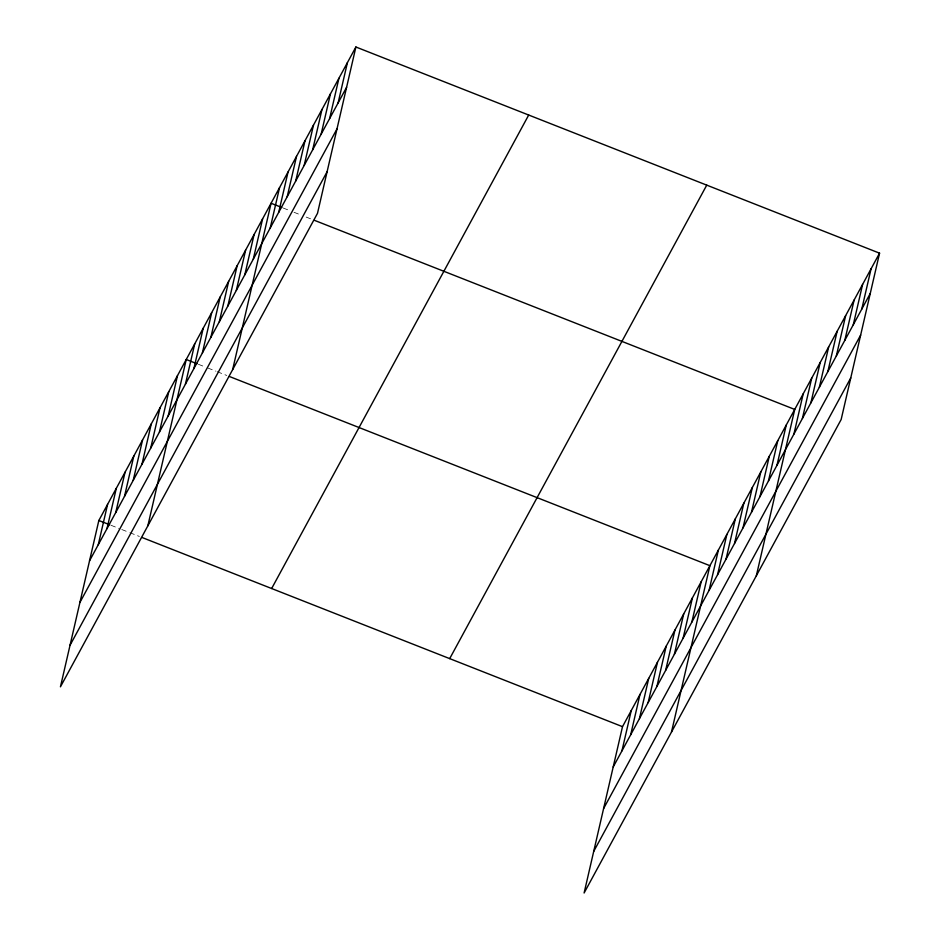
<?xml version="1.0" encoding="UTF-8"?>
<svg xmlns="http://www.w3.org/2000/svg" width="940" height="940" viewBox="0 0 940 940"><rect width="100%" height="100%" fill="white"/><g stroke="black" fill="none" stroke-linecap="round" stroke-linejoin="round"><path stroke-width="0.7" stroke-dasharray="4.7 3.53" d="M283.222 208.034L289.966 210.689M294.02 212.287L300.765 214.943M306.17 217.07L312.926 219.725M198.387 364.285L205.143 366.941M207.846 368.01L215.942 371.194M217.293 371.723L226.74 375.448M110.99 525.272L119.086 528.456M121.789 529.526L128.545 532.181M129.896 532.71L139.343 536.435"/><path stroke-width="1.41" d="M355.896 47L98.841 520.49L60.442 686.823L317.497 213.333L355.896 47L879.558 253.177L841.159 419.51L584.104 893L622.503 726.667L879.558 253.177M98.265 544.707L107.583 504.392M107.007 528.609L116.313 488.295M115.749 512.512L125.055 472.186M124.491 496.414L133.797 456.088M133.233 480.316L142.539 439.99M141.975 464.219L151.281 423.893M150.706 448.11L160.023 407.796M159.447 432.012L168.754 391.698M168.189 415.915L177.496 375.601M147.839 525.836L186.238 359.503L197.036 363.757M185.415 384.19L194.721 343.876M193.899 368.574L203.204 328.248M202.382 352.947L211.688 312.62M210.866 337.319L220.172 297.005M219.349 321.691L228.655 281.377M227.833 306.064L237.138 265.75M236.316 290.448L245.622 250.122M244.8 274.821L254.106 234.495M253.283 259.193L262.589 218.879M232.662 369.585L271.072 203.251L281.871 207.505M270.238 227.95L279.556 187.624M278.722 212.322L288.039 171.996M287.205 196.695L296.523 156.381M295.689 181.067L305.007 140.753M304.172 165.44L313.478 125.126M312.656 149.824L321.962 109.498M321.139 134.197L330.445 93.871M329.623 118.569L338.929 78.255M338.106 102.942L347.412 62.627M621.939 750.884L631.245 710.558M630.681 734.786L639.987 694.46M639.411 718.689L648.729 678.363M648.154 702.591L657.459 662.265M656.895 686.482L666.202 646.168M665.638 670.385L674.943 630.07M674.38 654.287L683.686 613.973M683.11 638.189L692.428 597.875M691.852 622.092L701.17 581.778M671.501 732.013L709.9 565.68L229.442 376.505M709.077 590.367L718.383 550.053M717.561 574.74L726.867 534.425M726.044 559.124L735.35 518.798M734.528 543.496L743.834 503.17M743.011 527.869L752.317 487.555M751.495 512.241L760.801 471.927M759.978 496.626L769.284 456.299M768.462 480.998L777.768 440.672M776.945 465.37L786.251 425.056M756.336 575.762L794.735 409.429L314.265 220.266M793.912 434.115L803.218 393.801M802.396 418.5L811.702 378.174M810.879 402.872L820.185 362.546M819.363 387.245L828.669 346.93M827.834 371.617L837.152 331.303M836.318 355.99L845.636 315.676M844.802 340.374L854.119 300.048M853.285 324.747L862.603 284.421M861.769 309.119L871.075 268.805M89.535 560.804L346.59 87.314M79.935 602.387L336.99 128.909M70.042 645.24L327.096 171.75M271.648 588.522L528.703 115.033M449.696 658.623L706.751 185.133M613.197 766.981L870.252 293.492M603.598 808.565L860.652 335.075M593.704 851.417L850.759 377.927M98.841 520.49L109.639 524.743M142.046 537.492L622.503 726.667"/></g></svg>
